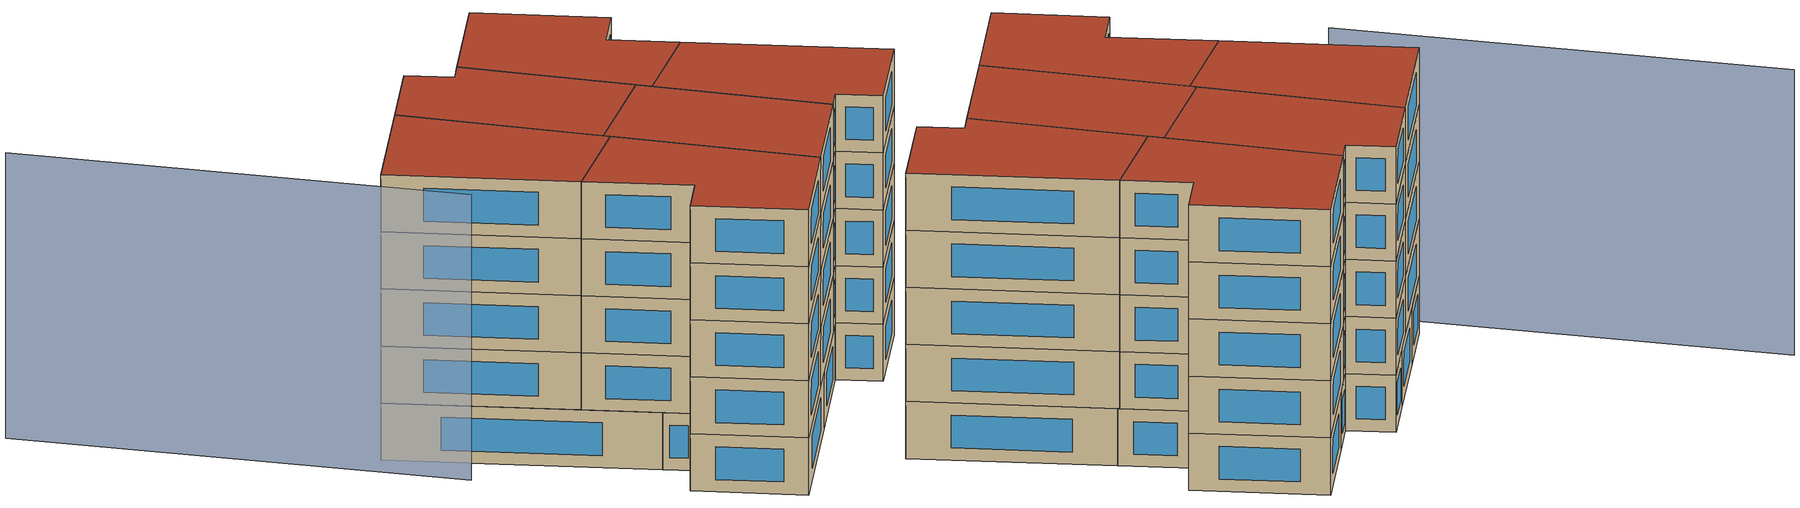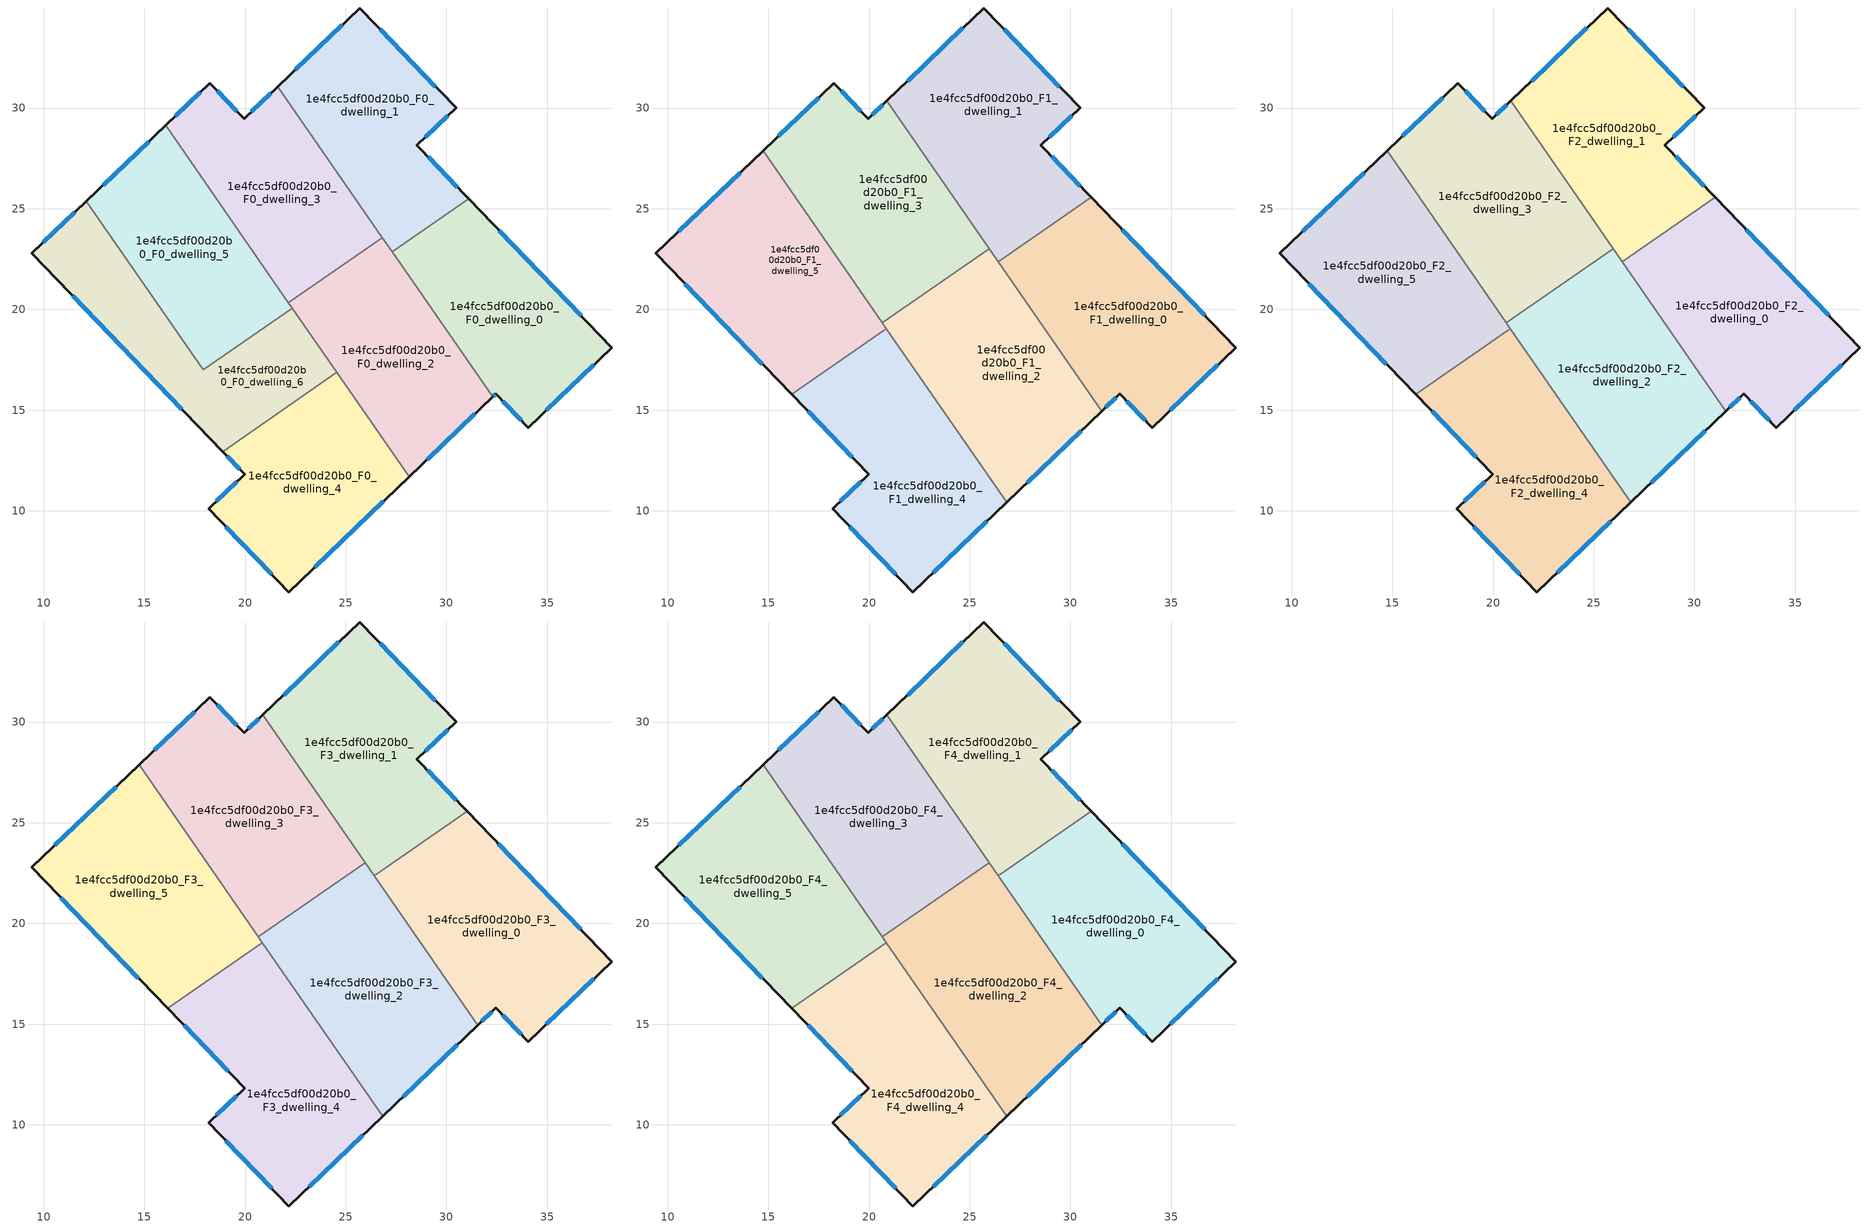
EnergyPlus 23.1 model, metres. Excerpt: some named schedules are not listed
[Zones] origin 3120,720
1e4fcc5df00d20b0_F0_dwelling_0
 floor ground (EU_floor_Construction): 31.1,25.49 38.22,18.1 34.07,14.14 32.46,15.81 32.3,15.66 27.31,22.86 z0
 wall outside (EU_wall_Construction): 32.3,15.66 32.46,15.81 34.07,14.14 38.22,18.1 31.1,25.49 z0:3
 wall to 1e4fcc5df00d20b0_F0_dwelling_1 (EU_wall_Construction): 31.1,25.49 27.31,22.86 z0:3
 wall to 1e4fcc5df00d20b0_F0_dwelling_2 (EU_wall_Construction): 27.31,22.86 32.3,15.66 z0:3
 window (EU_Window_Construction): 32.8,15.45 33.73,14.49 / 32.33,15.69 32.42,15.78 / 36.69,19.68 32.62,23.91 / 34.96,14.99 37.33,17.25 z0.64:2.36
1e4fcc5df00d20b0_F0_dwelling_1
 floor ground (EU_floor_Construction): 30.48,30 28.54,28.15 31.1,25.49 27.31,22.86 21.62,31.07 25.7,34.97 z0
 wall outside (EU_wall_Construction): 31.1,25.49 28.54,28.15 30.48,30 25.7,34.97 21.62,31.07 z0:3
 wall to 1e4fcc5df00d20b0_F0_dwelling_3 (EU_wall_Construction): 21.62,31.07 26.82,23.57 z0:3
 wall to 1e4fcc5df00d20b0_F0_dwelling_2 (EU_wall_Construction): 26.82,23.57 27.31,22.86 z0:3
 window (EU_Window_Construction): 24.82,34.13 22.5,31.9 / 29.46,31.07 26.72,33.9 / 28.96,28.55 30.07,29.61 / 30.55,26.06 29.09,27.58 z0.64:2.36
1e4fcc5df00d20b0_F0_dwelling_2
 floor ground (EU_floor_Construction): 26.82,23.57 32.3,15.66 28.15,11.69 22.16,20.34 z0
 wall outside (EU_wall_Construction): 28.15,11.69 32.3,15.66 z0:3
 wall to 1e4fcc5df00d20b0_F0_dwelling_3 (EU_wall_Construction): 26.82,23.57 22.16,20.34 z0:3
 wall to 1e4fcc5df00d20b0_F0_dwelling_4 (EU_wall_Construction): 24.56,16.87 28.15,11.69 z0:3
 wall to 1e4fcc5df00d20b0_F0_dwelling_6 (EU_wall_Construction): 22.35,20.06 24.56,16.87 z0:3
 wall to 1e4fcc5df00d20b0_F0_dwelling_5 (EU_wall_Construction): 22.16,20.34 22.35,20.06 z0:3
 window (EU_Window_Construction): 29.04,12.54 31.41,14.81 z0.64:2.36
1e4fcc5df00d20b0_F0_dwelling_3
 floor ground (EU_floor_Construction): 21.62,31.07 26.82,23.57 22.16,20.34 16.06,29.14 18.26,31.24 19.96,29.47 z0
 wall outside (EU_wall_Construction): 21.62,31.07 19.96,29.47 18.26,31.24 16.06,29.14 z0:3
 wall to 1e4fcc5df00d20b0_F0_dwelling_5 (EU_wall_Construction): 16.06,29.14 22.16,20.34 z0:3
 window (EU_Window_Construction): 17.79,30.79 16.53,29.59 / 19.59,29.85 18.62,30.86 / 21.27,30.72 20.31,29.81 z0.64:2.36
1e4fcc5df00d20b0_F0_dwelling_4
 floor ground (EU_floor_Construction): 24.56,16.87 28.15,11.69 22.18,5.97 18.19,10.11 19.98,11.82 18.89,12.94 z0
 wall outside (EU_wall_Construction): 18.89,12.94 19.98,11.82 18.19,10.11 22.18,5.97 28.15,11.69 z0:3
 wall to 1e4fcc5df00d20b0_F0_dwelling_6 (EU_wall_Construction): 24.56,16.87 18.89,12.94 z0:3
 window (EU_Window_Construction): 23.46,7.19 26.87,10.46 / 19.05,9.22 21.33,6.86 / 19.6,11.45 18.57,10.47 / 19.13,12.7 19.75,12.06 z0.64:2.36
 ceiling adiabatic (EU_roof_Construction): 28.15,11.69 24.56,16.87 23.08,15.85 26.84,10.43 z3
1e4fcc5df00d20b0_F0_dwelling_5
 floor ground (EU_floor_Construction): 16.06,29.14 22.35,20.06 17.92,17 12.12,25.37 z0
 wall outside (EU_wall_Construction): 16.06,29.14 12.12,25.37 z0:3
 wall to 1e4fcc5df00d20b0_F0_dwelling_6 (EU_wall_Construction): 12.12,25.37 17.92,17 22.35,20.06 z0:3
 window (EU_Window_Construction): 15.21,28.33 12.96,26.18 z0.64:2.36
 ceiling adiabatic (EU_roof_Construction): 22.35,20.06 22.14,20.37 20.66,19.35 20.87,19.04 z3
1e4fcc5df00d20b0_F0_dwelling_6
 floor ground (EU_floor_Construction): 22.35,20.06 24.56,16.87 18.89,12.94 9.41,22.78 12.12,25.37 17.92,17 z0
 wall outside (EU_wall_Construction): 12.12,25.37 9.41,22.78 18.89,12.94 z0:3
 window (EU_Window_Construction): 11.44,20.67 16.86,15.05 / 11.54,24.82 9.99,23.34 z0.64:2.36
 ceiling adiabatic (EU_roof_Construction): 24.56,16.87 22.35,20.06 20.87,19.04 23.08,15.85 z3
1e4fcc5df00d20b0_F1_dwelling_0
 floor to 1e4fcc5df00d20b0_F0_dwelling_0 (EU_floor_Construction): 31.1,25.49 38.22,18.1 34.07,14.14 32.46,15.81 32.3,15.66 27.31,22.86 z3
 floor to 1e4fcc5df00d20b0_F0_dwelling_2 (EU_floor_Construction): 27.26,22.94 32.3,15.66 31.56,14.95 26.42,22.36 z3
 floor to 1e4fcc5df00d20b0_F0_dwelling_1 (EU_floor_Construction): 31.03,25.56 31.1,25.49 27.31,22.86 27.26,22.94 z3
 wall outside (EU_wall_Construction): 31.56,14.95 32.46,15.81 34.07,14.14 38.22,18.1 31.03,25.56 z3:6
 wall to 1e4fcc5df00d20b0_F1_dwelling_1 (EU_wall_Construction): 31.03,25.56 26.42,22.36 z3:6
 wall to 1e4fcc5df00d20b0_F1_dwelling_2 (EU_wall_Construction): 26.42,22.36 31.56,14.95 z3:6
 window (EU_Window_Construction): 31.75,15.13 32.26,15.63 / 36.68,19.7 32.57,23.96 / 34.96,14.99 37.33,17.25 / 32.8,15.45 33.73,14.49 z3.64:5.36
1e4fcc5df00d20b0_F1_dwelling_1
 floor to 1e4fcc5df00d20b0_F0_dwelling_1 (EU_floor_Construction): 30.48,30 28.54,28.15 31.03,25.56 27.26,22.94 21.62,31.07 25.7,34.97 z3
 floor to 1e4fcc5df00d20b0_F0_dwelling_3 (EU_floor_Construction): 21.62,31.07 26.82,23.57 25.99,22.99 20.88,30.35 z3
 floor to 1e4fcc5df00d20b0_F0_dwelling_2 (EU_floor_Construction): 26.82,23.57 27.26,22.94 26.42,22.36 25.99,22.99 z3
 wall outside (EU_wall_Construction): 31.03,25.56 28.54,28.15 30.48,30 25.7,34.97 20.88,30.35 z3:6
 wall to 1e4fcc5df00d20b0_F1_dwelling_3 (EU_wall_Construction): 20.88,30.35 25.96,23.02 z3:6
 wall to 1e4fcc5df00d20b0_F1_dwelling_2 (EU_wall_Construction): 25.96,23.02 26.42,22.36 z3:6
 window (EU_Window_Construction): 24.66,33.98 21.91,31.34 / 29.46,31.07 26.72,33.9 / 28.96,28.55 30.07,29.61 / 30.5,26.12 29.07,27.59 z3.64:5.36
1e4fcc5df00d20b0_F1_dwelling_2
 floor to 1e4fcc5df00d20b0_F0_dwelling_2 (EU_floor_Construction): 25.99,22.99 31.56,14.95 28.15,11.69 22.16,20.34 z3
 floor to 1e4fcc5df00d20b0_F0_dwelling_3 (EU_floor_Construction): 25.96,23.02 25.99,22.99 22.16,20.34 22.14,20.37 z3
 floor adiabatic (EU_floor_Construction): 22.14,20.37 28.15,11.69 26.84,10.43 20.66,19.34 z3
 wall outside (EU_wall_Construction): 26.84,10.43 31.56,14.95 z3:6
 wall to 1e4fcc5df00d20b0_F1_dwelling_3 (EU_wall_Construction): 25.96,23.02 20.66,19.34 z3:6
 wall to 1e4fcc5df00d20b0_F1_dwelling_4 (EU_wall_Construction): 20.86,19.05 26.84,10.43 z3:6
 wall to 1e4fcc5df00d20b0_F1_dwelling_5 (EU_wall_Construction): 20.66,19.34 20.86,19.05 z3:6
 window (EU_Window_Construction): 27.85,11.4 30.55,13.98 z3.64:5.36
1e4fcc5df00d20b0_F1_dwelling_3
 floor to 1e4fcc5df00d20b0_F0_dwelling_3 (EU_floor_Construction): 20.88,30.35 25.96,23.02 22.14,20.37 16.06,29.14 18.26,31.24 19.96,29.47 z3
 floor to 1e4fcc5df00d20b0_F0_dwelling_5 (EU_floor_Construction): 16.06,29.14 22.14,20.37 20.66,19.35 14.74,27.88 z3
 wall outside (EU_wall_Construction): 20.88,30.35 19.96,29.47 18.26,31.24 14.74,27.88 z3:6
 wall to 1e4fcc5df00d20b0_F1_dwelling_5 (EU_wall_Construction): 14.74,27.88 20.66,19.34 z3:6
 window (EU_Window_Construction): 17.51,30.52 15.5,28.6 / 19.59,29.85 18.62,30.86 / 20.68,30.16 20.15,29.66 z3.64:5.36
1e4fcc5df00d20b0_F1_dwelling_4
 floor to 1e4fcc5df00d20b0_F0_dwelling_4 (EU_floor_Construction): 23.08,15.85 26.84,10.43 22.18,5.97 18.19,10.11 19.98,11.82 18.89,12.94 z3
 floor to 1e4fcc5df00d20b0_F0_dwelling_6 (EU_floor_Construction): 20.87,19.04 23.08,15.85 18.89,12.94 16.15,15.79 17.92,17.01 17.92,17 z3
 floor to 1e4fcc5df00d20b0_F0_dwelling_5 (EU_floor_Construction): 20.86,19.05 20.87,19.04 17.92,17 17.92,17.01 z3
 wall outside (EU_wall_Construction): 16.15,15.79 19.98,11.82 18.19,10.11 22.18,5.97 26.84,10.43 z3:6
 wall to 1e4fcc5df00d20b0_F1_dwelling_5 (EU_wall_Construction): 20.86,19.05 16.15,15.79 z3:6
 window (EU_Window_Construction): 23.18,6.92 25.84,9.48 / 19.05,9.22 21.33,6.86 / 19.6,11.45 18.57,10.47 / 16.97,14.94 19.16,12.67 z3.64:5.36
1e4fcc5df00d20b0_F1_dwelling_5
 floor to 1e4fcc5df00d20b0_F0_dwelling_5 (EU_floor_Construction): 14.74,27.88 20.86,19.05 17.92,17.01 12.12,25.37 z3
 floor to 1e4fcc5df00d20b0_F0_dwelling_6 (EU_floor_Construction): 12.12,25.37 17.92,17.01 16.15,15.79 9.41,22.78 z3
 wall outside (EU_wall_Construction): 14.74,27.88 9.41,22.78 16.15,15.79 z3:6
 window (EU_Window_Construction): 10.85,21.28 14.71,17.28 / 13.6,26.79 10.55,23.87 z3.64:5.36
1e4fcc5df00d20b0_F2_dwelling_0
 floor to 1e4fcc5df00d20b0_F1_dwelling_0 (EU_floor_Construction): 31.03,25.56 38.22,18.1 34.07,14.14 32.46,15.81 31.56,14.95 26.42,22.36 z6
 wall outside (EU_wall_Construction): 31.56,14.95 32.46,15.81 34.07,14.14 38.22,18.1 31.03,25.56 z6:9
 wall to 1e4fcc5df00d20b0_F2_dwelling_1 (EU_wall_Construction): 31.03,25.56 26.42,22.36 z6:9
 wall to 1e4fcc5df00d20b0_F2_dwelling_2 (EU_wall_Construction): 26.42,22.36 31.56,14.95 z6:9
 window (EU_Window_Construction): 31.75,15.13 32.26,15.63 / 36.68,19.7 32.57,23.96 / 34.96,14.99 37.33,17.25 / 32.8,15.45 33.73,14.49 z6.64:8.36
1e4fcc5df00d20b0_F2_dwelling_1
 floor to 1e4fcc5df00d20b0_F1_dwelling_1 (EU_floor_Construction): 30.48,30 28.54,28.15 31.03,25.56 26.42,22.36 20.88,30.35 25.7,34.97 z6
 wall outside (EU_wall_Construction): 31.03,25.56 28.54,28.15 30.48,30 25.7,34.97 20.88,30.35 z6:9
 wall to 1e4fcc5df00d20b0_F2_dwelling_3 (EU_wall_Construction): 20.88,30.35 25.96,23.02 z6:9
 wall to 1e4fcc5df00d20b0_F2_dwelling_2 (EU_wall_Construction): 25.96,23.02 26.42,22.36 z6:9
 window (EU_Window_Construction): 24.66,33.98 21.91,31.34 / 29.46,31.07 26.72,33.9 / 28.96,28.55 30.07,29.61 / 30.5,26.12 29.07,27.59 z6.64:8.36
1e4fcc5df00d20b0_F2_dwelling_2
 floor to 1e4fcc5df00d20b0_F1_dwelling_2 (EU_floor_Construction): 25.96,23.02 31.56,14.95 26.84,10.43 20.66,19.34 z6
 wall outside (EU_wall_Construction): 26.84,10.43 31.56,14.95 z6:9
 wall to 1e4fcc5df00d20b0_F2_dwelling_3 (EU_wall_Construction): 25.96,23.02 20.66,19.34 z6:9
 wall to 1e4fcc5df00d20b0_F2_dwelling_4 (EU_wall_Construction): 20.86,19.05 26.84,10.43 z6:9
 wall to 1e4fcc5df00d20b0_F2_dwelling_5 (EU_wall_Construction): 20.66,19.34 20.86,19.05 z6:9
 window (EU_Window_Construction): 27.85,11.4 30.55,13.98 z6.64:8.36
1e4fcc5df00d20b0_F2_dwelling_3
 floor to 1e4fcc5df00d20b0_F1_dwelling_3 (EU_floor_Construction): 20.88,30.35 25.96,23.02 20.66,19.34 14.74,27.88 18.26,31.24 19.96,29.47 z6
 wall outside (EU_wall_Construction): 20.88,30.35 19.96,29.47 18.26,31.24 14.74,27.88 z6:9
 wall to 1e4fcc5df00d20b0_F2_dwelling_5 (EU_wall_Construction): 14.74,27.88 20.66,19.34 z6:9
 window (EU_Window_Construction): 17.51,30.52 15.5,28.6 / 19.59,29.85 18.62,30.86 / 20.68,30.16 20.15,29.66 z6.64:8.36
1e4fcc5df00d20b0_F2_dwelling_4
 floor to 1e4fcc5df00d20b0_F1_dwelling_4 (EU_floor_Construction): 20.86,19.05 26.84,10.43 22.18,5.97 18.19,10.11 19.98,11.82 16.15,15.79 z6
 wall outside (EU_wall_Construction): 16.15,15.79 19.98,11.82 18.19,10.11 22.18,5.97 26.84,10.43 z6:9
 wall to 1e4fcc5df00d20b0_F2_dwelling_5 (EU_wall_Construction): 20.86,19.05 16.15,15.79 z6:9
 window (EU_Window_Construction): 23.18,6.92 25.84,9.48 / 19.05,9.22 21.33,6.86 / 19.6,11.45 18.57,10.47 / 16.97,14.94 19.16,12.67 z6.64:8.36
1e4fcc5df00d20b0_F2_dwelling_5
 floor to 1e4fcc5df00d20b0_F1_dwelling_5 (EU_floor_Construction): 14.74,27.88 20.86,19.05 16.15,15.79 9.41,22.78 z6
 wall outside (EU_wall_Construction): 14.74,27.88 9.41,22.78 16.15,15.79 z6:9
 window (EU_Window_Construction): 10.85,21.28 14.71,17.28 / 13.6,26.79 10.55,23.87 z6.64:8.36
1e4fcc5df00d20b0_F3_dwelling_0
 floor to 1e4fcc5df00d20b0_F2_dwelling_0 (EU_floor_Construction): 31.03,25.56 38.22,18.1 34.07,14.14 32.46,15.81 31.56,14.95 26.42,22.36 z9
 wall outside (EU_wall_Construction): 31.56,14.95 32.46,15.81 34.07,14.14 38.22,18.1 31.03,25.56 z9:12
 wall to 1e4fcc5df00d20b0_F3_dwelling_1 (EU_wall_Construction): 31.03,25.56 26.42,22.36 z9:12
 wall to 1e4fcc5df00d20b0_F3_dwelling_2 (EU_wall_Construction): 26.42,22.36 31.56,14.95 z9:12
 window (EU_Window_Construction): 31.75,15.13 32.26,15.63 / 36.68,19.7 32.57,23.96 / 34.96,14.99 37.33,17.25 / 32.8,15.45 33.73,14.49 z9.64:11.36
1e4fcc5df00d20b0_F3_dwelling_1
 floor to 1e4fcc5df00d20b0_F2_dwelling_1 (EU_floor_Construction): 30.48,30 28.54,28.15 31.03,25.56 26.42,22.36 20.88,30.35 25.7,34.97 z9
 wall outside (EU_wall_Construction): 31.03,25.56 28.54,28.15 30.48,30 25.7,34.97 20.88,30.35 z9:12
 wall to 1e4fcc5df00d20b0_F3_dwelling_3 (EU_wall_Construction): 20.88,30.35 25.96,23.02 z9:12
 wall to 1e4fcc5df00d20b0_F3_dwelling_2 (EU_wall_Construction): 25.96,23.02 26.42,22.36 z9:12
 window (EU_Window_Construction): 24.66,33.98 21.91,31.34 / 29.46,31.07 26.72,33.9 / 28.96,28.55 30.07,29.61 / 30.5,26.12 29.07,27.59 z9.64:11.36
1e4fcc5df00d20b0_F3_dwelling_2
 floor to 1e4fcc5df00d20b0_F2_dwelling_2 (EU_floor_Construction): 25.96,23.02 31.56,14.95 26.84,10.43 20.66,19.34 z9
 wall outside (EU_wall_Construction): 26.84,10.43 31.56,14.95 z9:12
 wall to 1e4fcc5df00d20b0_F3_dwelling_3 (EU_wall_Construction): 25.96,23.02 20.66,19.34 z9:12
 wall to 1e4fcc5df00d20b0_F3_dwelling_4 (EU_wall_Construction): 20.86,19.05 26.84,10.43 z9:12
 wall to 1e4fcc5df00d20b0_F3_dwelling_5 (EU_wall_Construction): 20.66,19.34 20.86,19.05 z9:12
 window (EU_Window_Construction): 27.85,11.4 30.55,13.98 z9.64:11.36
1e4fcc5df00d20b0_F3_dwelling_3
 floor to 1e4fcc5df00d20b0_F2_dwelling_3 (EU_floor_Construction): 20.88,30.35 25.96,23.02 20.66,19.34 14.74,27.88 18.26,31.24 19.96,29.47 z9
 wall outside (EU_wall_Construction): 20.88,30.35 19.96,29.47 18.26,31.24 14.74,27.88 z9:12
 wall to 1e4fcc5df00d20b0_F3_dwelling_5 (EU_wall_Construction): 14.74,27.88 20.66,19.34 z9:12
 window (EU_Window_Construction): 17.51,30.52 15.5,28.6 / 19.59,29.85 18.62,30.86 / 20.68,30.16 20.15,29.66 z9.64:11.36
1e4fcc5df00d20b0_F3_dwelling_4
 floor to 1e4fcc5df00d20b0_F2_dwelling_4 (EU_floor_Construction): 20.86,19.05 26.84,10.43 22.18,5.97 18.19,10.11 19.98,11.82 16.15,15.79 z9
 wall outside (EU_wall_Construction): 16.15,15.79 19.98,11.82 18.19,10.11 22.18,5.97 26.84,10.43 z9:12
 wall to 1e4fcc5df00d20b0_F3_dwelling_5 (EU_wall_Construction): 20.86,19.05 16.15,15.79 z9:12
 window (EU_Window_Construction): 23.18,6.92 25.84,9.48 / 19.05,9.22 21.33,6.86 / 19.6,11.45 18.57,10.47 / 16.97,14.94 19.16,12.67 z9.64:11.36
1e4fcc5df00d20b0_F3_dwelling_5
 floor to 1e4fcc5df00d20b0_F2_dwelling_5 (EU_floor_Construction): 14.74,27.88 20.86,19.05 16.15,15.79 9.41,22.78 z9
 wall outside (EU_wall_Construction): 14.74,27.88 9.41,22.78 16.15,15.79 z9:12
 window (EU_Window_Construction): 10.85,21.28 14.71,17.28 / 13.6,26.79 10.55,23.87 z9.64:11.36
1e4fcc5df00d20b0_F4_dwelling_0
 floor to 1e4fcc5df00d20b0_F3_dwelling_0 (EU_floor_Construction): 31.03,25.56 38.22,18.1 34.07,14.14 32.46,15.81 31.56,14.95 26.42,22.36 z12
 wall outside (EU_wall_Construction): 31.56,14.95 32.46,15.81 34.07,14.14 38.22,18.1 31.03,25.56 z12:15
 wall to 1e4fcc5df00d20b0_F4_dwelling_1 (EU_wall_Construction): 31.03,25.56 26.42,22.36 z12:15
 wall to 1e4fcc5df00d20b0_F4_dwelling_2 (EU_wall_Construction): 26.42,22.36 31.56,14.95 z12:15
 window (EU_Window_Construction): 31.75,15.13 32.26,15.63 / 36.68,19.7 32.57,23.96 / 34.96,14.99 37.33,17.25 / 32.8,15.45 33.73,14.49 z12.64:14.36
 roof outside (EU_roof_Construction): 38.22,18.1 31.03,25.56 26.42,22.36 31.56,14.95 32.46,15.81 34.07,14.14 z15
1e4fcc5df00d20b0_F4_dwelling_1
 floor to 1e4fcc5df00d20b0_F3_dwelling_1 (EU_floor_Construction): 30.48,30 28.54,28.15 31.03,25.56 26.42,22.36 20.88,30.35 25.7,34.97 z12
 wall outside (EU_wall_Construction): 31.03,25.56 28.54,28.15 30.48,30 25.7,34.97 20.88,30.35 z12:15
 wall to 1e4fcc5df00d20b0_F4_dwelling_3 (EU_wall_Construction): 20.88,30.35 25.96,23.02 z12:15
 wall to 1e4fcc5df00d20b0_F4_dwelling_2 (EU_wall_Construction): 25.96,23.02 26.42,22.36 z12:15
 window (EU_Window_Construction): 24.66,33.98 21.91,31.34 / 29.46,31.07 26.72,33.9 / 28.96,28.55 30.07,29.61 / 30.5,26.12 29.07,27.59 z12.64:14.36
 roof outside (EU_roof_Construction): 31.03,25.56 28.54,28.15 30.48,30 25.7,34.97 20.88,30.35 26.42,22.36 z15
1e4fcc5df00d20b0_F4_dwelling_2
 floor to 1e4fcc5df00d20b0_F3_dwelling_2 (EU_floor_Construction): 25.96,23.02 31.56,14.95 26.84,10.43 20.66,19.34 z12
 wall outside (EU_wall_Construction): 26.84,10.43 31.56,14.95 z12:15
 wall to 1e4fcc5df00d20b0_F4_dwelling_3 (EU_wall_Construction): 25.96,23.02 20.66,19.34 z12:15
 wall to 1e4fcc5df00d20b0_F4_dwelling_4 (EU_wall_Construction): 20.86,19.05 26.84,10.43 z12:15
 wall to 1e4fcc5df00d20b0_F4_dwelling_5 (EU_wall_Construction): 20.66,19.34 20.86,19.05 z12:15
 window (EU_Window_Construction): 27.85,11.4 30.55,13.98 z12.64:14.36
 roof outside (EU_roof_Construction): 31.56,14.95 25.96,23.02 20.66,19.34 26.84,10.43 z15
1e4fcc5df00d20b0_F4_dwelling_3
 floor to 1e4fcc5df00d20b0_F3_dwelling_3 (EU_floor_Construction): 20.88,30.35 25.96,23.02 20.66,19.34 14.74,27.88 18.26,31.24 19.96,29.47 z12
 wall outside (EU_wall_Construction): 20.88,30.35 19.96,29.47 18.26,31.24 14.74,27.88 z12:15
 wall to 1e4fcc5df00d20b0_F4_dwelling_5 (EU_wall_Construction): 14.74,27.88 20.66,19.34 z12:15
 window (EU_Window_Construction): 17.51,30.52 15.5,28.6 / 19.59,29.85 18.62,30.86 / 20.68,30.16 20.15,29.66 z12.64:14.36
 roof outside (EU_roof_Construction): 25.96,23.02 20.88,30.35 19.96,29.47 18.26,31.24 14.74,27.88 20.66,19.34 z15
1e4fcc5df00d20b0_F4_dwelling_4
 floor to 1e4fcc5df00d20b0_F3_dwelling_4 (EU_floor_Construction): 20.86,19.05 26.84,10.43 22.18,5.97 18.19,10.11 19.98,11.82 16.15,15.79 z12
 wall outside (EU_wall_Construction): 16.15,15.79 19.98,11.82 18.19,10.11 22.18,5.97 26.84,10.43 z12:15
 wall to 1e4fcc5df00d20b0_F4_dwelling_5 (EU_wall_Construction): 20.86,19.05 16.15,15.79 z12:15
 window (EU_Window_Construction): 23.18,6.92 25.84,9.48 / 19.05,9.22 21.33,6.86 / 19.6,11.45 18.57,10.47 / 16.97,14.94 19.16,12.67 z12.64:14.36
 roof outside (EU_roof_Construction): 26.84,10.43 20.86,19.05 16.15,15.79 19.98,11.82 18.19,10.11 22.18,5.97 z15
1e4fcc5df00d20b0_F4_dwelling_5
 floor to 1e4fcc5df00d20b0_F3_dwelling_5 (EU_floor_Construction): 14.74,27.88 20.86,19.05 16.15,15.79 9.41,22.78 z12
 wall outside (EU_wall_Construction): 14.74,27.88 9.41,22.78 16.15,15.79 z12:15
 window (EU_Window_Construction): 10.85,21.28 14.71,17.28 / 13.6,26.79 10.55,23.87 z12.64:14.36
 roof outside (EU_roof_Construction): 20.86,19.05 14.74,27.88 9.41,22.78 16.15,15.79 z15
shading: -2.47,36.72 11.07,18.06 z0:15
[Building]
EU S2 Campaign: North Axis=0; Terrain=City; Solar Distribution=FullExterior
[Site:Location]
Yerevan-Zvartnots.Intl.AP: Latitude=40.15; Longitude=44.383; Time Zone=4; Elevation=854
[SizingPeriod:WeatherFileDays]
AnnualSizingPeriod: Begin Month=1; Begin Day of Month=1; End Month=12; End Day of Month=31; Day of Week for Start Day=Monday; Use Weather File Daylight Saving Period=No; Use Weather File Rain and Snow Indicators=No
[MATERIAL]
EU_InternalMass_Material: Roughness=MediumRough; Thickness=0.1; Conductivity=1; Density=1800; Specific Heat=900; Thermal Absorptance=0.9; Solar Absorptance=0.7; Visible Absorptance=0.7
[MATERIAL:NOMASS] Roughness=MediumRough; Thermal Absorptance=0.9; Solar Absorptance=0.7; Visible Absorptance=0.7
Name | Thermal Resistance
EU_wall_NoMass | 1.05043
EU_roof_NoMass | 1.45357
EU_floor_NoMass | 0.478065
[WINDOWMATERIAL:SIMPLEGLAZINGSYSTEM]
EU_Window_SimpleGlazing: UFactor=2.5566; Solar Heat Gain Coefficient=0.75; Visible Transmittance=0.75
[CONSTRUCTION]
EU_wall_Construction: EU_wall_NoMass
EU_roof_Construction: EU_roof_NoMass
EU_floor_Construction: EU_floor_NoMass
EU_Window_Construction: EU_Window_SimpleGlazing
EU_InternalMass_Construction: EU_InternalMass_Material
[ZONE] Type=1; Multiplier=1; Ceiling Height=autocalculate; Floor Area=autocalculate; Part of Total Floor Area=Yes
Name | Volume
1e4fcc5df00d20b0_F0_dwelling_0 | 171.458
1e4fcc5df00d20b0_F1_dwelling_0; 1e4fcc5df00d20b0_F2_dwelling_0; 1e4fcc5df00d20b0_F3_dwelling_0; 1e4fcc5df00d20b0_F4_dwelling_0 | 200.043
1e4fcc5df00d20b0_F0_dwelling_1; 1e4fcc5df00d20b0_F0_dwelling_4 | 171.455
1e4fcc5df00d20b0_F1_dwelling_1; 1e4fcc5df00d20b0_F2_dwelling_1; 1e4fcc5df00d20b0_F3_dwelling_1; 1e4fcc5df00d20b0_F4_dwelling_1 | 200.023
1e4fcc5df00d20b0_F0_dwelling_2 | 171.44
1e4fcc5df00d20b0_F1_dwelling_2; 1e4fcc5df00d20b0_F2_dwelling_2; 1e4fcc5df00d20b0_F3_dwelling_2; 1e4fcc5df00d20b0_F4_dwelling_2 | 200.027
1e4fcc5df00d20b0_F0_dwelling_3 | 171.453
1e4fcc5df00d20b0_F1_dwelling_3; 1e4fcc5df00d20b0_F2_dwelling_3; 1e4fcc5df00d20b0_F3_dwelling_3; 1e4fcc5df00d20b0_F4_dwelling_3 | 200.028
1e4fcc5df00d20b0_F1_dwelling_4; 1e4fcc5df00d20b0_F2_dwelling_4; 1e4fcc5df00d20b0_F3_dwelling_4; 1e4fcc5df00d20b0_F4_dwelling_4 | 200.036
1e4fcc5df00d20b0_F0_dwelling_5 | 171.441
1e4fcc5df00d20b0_F1_dwelling_5; 1e4fcc5df00d20b0_F2_dwelling_5; 1e4fcc5df00d20b0_F3_dwelling_5; 1e4fcc5df00d20b0_F4_dwelling_5 | 200.035
1e4fcc5df00d20b0_F0_dwelling_6 | 171.472
[INTERNALMASS] Construction=EU_InternalMass_Construction
Name | Zone or ZoneList | Surface Area
1e4fcc5df00d20b0_F0_dwelling_0_EU_InternalMass | 1e4fcc5df00d20b0_F0_dwelling_0 | 57.1518
1e4fcc5df00d20b0_F0_dwelling_1_EU_InternalMass | 1e4fcc5df00d20b0_F0_dwelling_1 | 57.1508
1e4fcc5df00d20b0_F0_dwelling_2_EU_InternalMass | 1e4fcc5df00d20b0_F0_dwelling_2 | 57.1469
1e4fcc5df00d20b0_F0_dwelling_3_EU_InternalMass | 1e4fcc5df00d20b0_F0_dwelling_3 | 57.1506
1e4fcc5df00d20b0_F0_dwelling_4_EU_InternalMass | 1e4fcc5df00d20b0_F0_dwelling_4 | 57.1521
1e4fcc5df00d20b0_F0_dwelling_5_EU_InternalMass | 1e4fcc5df00d20b0_F0_dwelling_5 | 57.147
1e4fcc5df00d20b0_F0_dwelling_6_EU_InternalMass | 1e4fcc5df00d20b0_F0_dwelling_6 | 57.1572
1e4fcc5df00d20b0_F1_dwelling_0_EU_InternalMass | 1e4fcc5df00d20b0_F1_dwelling_0 | 66.6812
1e4fcc5df00d20b0_F1_dwelling_1_EU_InternalMass | 1e4fcc5df00d20b0_F1_dwelling_1 | 66.6743
1e4fcc5df00d20b0_F1_dwelling_2_EU_InternalMass | 1e4fcc5df00d20b0_F1_dwelling_2 | 66.6757
1e4fcc5df00d20b0_F1_dwelling_3_EU_InternalMass | 1e4fcc5df00d20b0_F1_dwelling_3 | 66.6761
1e4fcc5df00d20b0_F1_dwelling_4_EU_InternalMass | 1e4fcc5df00d20b0_F1_dwelling_4 | 66.6788
1e4fcc5df00d20b0_F1_dwelling_5_EU_InternalMass | 1e4fcc5df00d20b0_F1_dwelling_5 | 66.6781
1e4fcc5df00d20b0_F2_dwelling_0_EU_InternalMass | 1e4fcc5df00d20b0_F2_dwelling_0 | 66.6812
1e4fcc5df00d20b0_F2_dwelling_1_EU_InternalMass | 1e4fcc5df00d20b0_F2_dwelling_1 | 66.6743
1e4fcc5df00d20b0_F2_dwelling_2_EU_InternalMass | 1e4fcc5df00d20b0_F2_dwelling_2 | 66.6757
1e4fcc5df00d20b0_F2_dwelling_3_EU_InternalMass | 1e4fcc5df00d20b0_F2_dwelling_3 | 66.6761
1e4fcc5df00d20b0_F2_dwelling_4_EU_InternalMass | 1e4fcc5df00d20b0_F2_dwelling_4 | 66.6788
1e4fcc5df00d20b0_F2_dwelling_5_EU_InternalMass | 1e4fcc5df00d20b0_F2_dwelling_5 | 66.6781
1e4fcc5df00d20b0_F3_dwelling_0_EU_InternalMass | 1e4fcc5df00d20b0_F3_dwelling_0 | 66.6812
1e4fcc5df00d20b0_F3_dwelling_1_EU_InternalMass | 1e4fcc5df00d20b0_F3_dwelling_1 | 66.6743
1e4fcc5df00d20b0_F3_dwelling_2_EU_InternalMass | 1e4fcc5df00d20b0_F3_dwelling_2 | 66.6757
1e4fcc5df00d20b0_F3_dwelling_3_EU_InternalMass | 1e4fcc5df00d20b0_F3_dwelling_3 | 66.6761
1e4fcc5df00d20b0_F3_dwelling_4_EU_InternalMass | 1e4fcc5df00d20b0_F3_dwelling_4 | 66.6788
1e4fcc5df00d20b0_F3_dwelling_5_EU_InternalMass | 1e4fcc5df00d20b0_F3_dwelling_5 | 66.6781
1e4fcc5df00d20b0_F4_dwelling_0_EU_InternalMass | 1e4fcc5df00d20b0_F4_dwelling_0 | 66.6812
1e4fcc5df00d20b0_F4_dwelling_1_EU_InternalMass | 1e4fcc5df00d20b0_F4_dwelling_1 | 66.6743
1e4fcc5df00d20b0_F4_dwelling_2_EU_InternalMass | 1e4fcc5df00d20b0_F4_dwelling_2 | 66.6757
1e4fcc5df00d20b0_F4_dwelling_3_EU_InternalMass | 1e4fcc5df00d20b0_F4_dwelling_3 | 66.6761
1e4fcc5df00d20b0_F4_dwelling_4_EU_InternalMass | 1e4fcc5df00d20b0_F4_dwelling_4 | 66.6788
1e4fcc5df00d20b0_F4_dwelling_5_EU_InternalMass | 1e4fcc5df00d20b0_F4_dwelling_5 | 66.6781
[OTHEREQUIPMENT] Fuel Type=Electricity; Design Level Calculation Method=Watts/Area; Power per Zone Floor Area=1; Fraction Latent=0; Fraction Radiant=0; Fraction Lost=0; Carbon Dioxide Generation Rate=0; EndUse Subcategory=EU_Step8_InternalGains
Name | Zone or ZoneList or Space or SpaceList | Schedule
EU_Step8_InternalGain_1e4fcc5df00d20b0_F0_dwelling_0_f000 | 1e4fcc5df00d20b0_F0_dwelling_0 | EU_Step8_GainSchedule_1e4fcc5df00d20b0_F0_dwelling_0_f000
EU_Step8_InternalGain_1e4fcc5df00d20b0_F0_dwelling_1_f000 | 1e4fcc5df00d20b0_F0_dwelling_1 | EU_Step8_GainSchedule_1e4fcc5df00d20b0_F0_dwelling_1_f000
EU_Step8_InternalGain_1e4fcc5df00d20b0_F0_dwelling_2_f000 | 1e4fcc5df00d20b0_F0_dwelling_2 | EU_Step8_GainSchedule_1e4fcc5df00d20b0_F0_dwelling_2_f000
EU_Step8_InternalGain_1e4fcc5df00d20b0_F0_dwelling_3_f000 | 1e4fcc5df00d20b0_F0_dwelling_3 | EU_Step8_GainSchedule_1e4fcc5df00d20b0_F0_dwelling_3_f000
EU_Step8_InternalGain_1e4fcc5df00d20b0_F0_dwelling_4_f000 | 1e4fcc5df00d20b0_F0_dwelling_4 | EU_Step8_GainSchedule_1e4fcc5df00d20b0_F0_dwelling_4_f000
EU_Step8_InternalGain_1e4fcc5df00d20b0_F0_dwelling_5_f000 | 1e4fcc5df00d20b0_F0_dwelling_5 | EU_Step8_GainSchedule_1e4fcc5df00d20b0_F0_dwelling_5_f000
EU_Step8_InternalGain_1e4fcc5df00d20b0_F0_dwelling_6_f000 | 1e4fcc5df00d20b0_F0_dwelling_6 | EU_Step8_GainSchedule_1e4fcc5df00d20b0_F0_dwelling_6_f000
EU_Step8_InternalGain_1e4fcc5df00d20b0_F1_dwelling_0_f000 | 1e4fcc5df00d20b0_F1_dwelling_0 | EU_Step8_GainSchedule_1e4fcc5df00d20b0_F1_dwelling_0_f000
EU_Step8_InternalGain_1e4fcc5df00d20b0_F1_dwelling_1_f000 | 1e4fcc5df00d20b0_F1_dwelling_1 | EU_Step8_GainSchedule_1e4fcc5df00d20b0_F1_dwelling_1_f000
EU_Step8_InternalGain_1e4fcc5df00d20b0_F1_dwelling_2_f000 | 1e4fcc5df00d20b0_F1_dwelling_2 | EU_Step8_GainSchedule_1e4fcc5df00d20b0_F1_dwelling_2_f000
EU_Step8_InternalGain_1e4fcc5df00d20b0_F1_dwelling_3_f000 | 1e4fcc5df00d20b0_F1_dwelling_3 | EU_Step8_GainSchedule_1e4fcc5df00d20b0_F1_dwelling_3_f000
EU_Step8_InternalGain_1e4fcc5df00d20b0_F1_dwelling_4_f000 | 1e4fcc5df00d20b0_F1_dwelling_4 | EU_Step8_GainSchedule_1e4fcc5df00d20b0_F1_dwelling_4_f000
EU_Step8_InternalGain_1e4fcc5df00d20b0_F1_dwelling_5_f000 | 1e4fcc5df00d20b0_F1_dwelling_5 | EU_Step8_GainSchedule_1e4fcc5df00d20b0_F1_dwelling_5_f000
EU_Step8_InternalGain_1e4fcc5df00d20b0_F2_dwelling_0_f000 | 1e4fcc5df00d20b0_F2_dwelling_0 | EU_Step8_GainSchedule_1e4fcc5df00d20b0_F2_dwelling_0_f000
EU_Step8_InternalGain_1e4fcc5df00d20b0_F2_dwelling_1_f000 | 1e4fcc5df00d20b0_F2_dwelling_1 | EU_Step8_GainSchedule_1e4fcc5df00d20b0_F2_dwelling_1_f000
EU_Step8_InternalGain_1e4fcc5df00d20b0_F2_dwelling_2_f000 | 1e4fcc5df00d20b0_F2_dwelling_2 | EU_Step8_GainSchedule_1e4fcc5df00d20b0_F2_dwelling_2_f000
EU_Step8_InternalGain_1e4fcc5df00d20b0_F2_dwelling_3_f000 | 1e4fcc5df00d20b0_F2_dwelling_3 | EU_Step8_GainSchedule_1e4fcc5df00d20b0_F2_dwelling_3_f000
EU_Step8_InternalGain_1e4fcc5df00d20b0_F2_dwelling_4_f000 | 1e4fcc5df00d20b0_F2_dwelling_4 | EU_Step8_GainSchedule_1e4fcc5df00d20b0_F2_dwelling_4_f000
EU_Step8_InternalGain_1e4fcc5df00d20b0_F2_dwelling_5_f000 | 1e4fcc5df00d20b0_F2_dwelling_5 | EU_Step8_GainSchedule_1e4fcc5df00d20b0_F2_dwelling_5_f000
EU_Step8_InternalGain_1e4fcc5df00d20b0_F3_dwelling_0_f000 | 1e4fcc5df00d20b0_F3_dwelling_0 | EU_Step8_GainSchedule_1e4fcc5df00d20b0_F3_dwelling_0_f000
EU_Step8_InternalGain_1e4fcc5df00d20b0_F3_dwelling_1_f000 | 1e4fcc5df00d20b0_F3_dwelling_1 | EU_Step8_GainSchedule_1e4fcc5df00d20b0_F3_dwelling_1_f000
EU_Step8_InternalGain_1e4fcc5df00d20b0_F3_dwelling_2_f000 | 1e4fcc5df00d20b0_F3_dwelling_2 | EU_Step8_GainSchedule_1e4fcc5df00d20b0_F3_dwelling_2_f000
EU_Step8_InternalGain_1e4fcc5df00d20b0_F3_dwelling_3_f000 | 1e4fcc5df00d20b0_F3_dwelling_3 | EU_Step8_GainSchedule_1e4fcc5df00d20b0_F3_dwelling_3_f000
EU_Step8_InternalGain_1e4fcc5df00d20b0_F3_dwelling_4_f000 | 1e4fcc5df00d20b0_F3_dwelling_4 | EU_Step8_GainSchedule_1e4fcc5df00d20b0_F3_dwelling_4_f000
EU_Step8_InternalGain_1e4fcc5df00d20b0_F3_dwelling_5_f000 | 1e4fcc5df00d20b0_F3_dwelling_5 | EU_Step8_GainSchedule_1e4fcc5df00d20b0_F3_dwelling_5_f000
EU_Step8_InternalGain_1e4fcc5df00d20b0_F4_dwelling_0_f000 | 1e4fcc5df00d20b0_F4_dwelling_0 | EU_Step8_GainSchedule_1e4fcc5df00d20b0_F4_dwelling_0_f000
EU_Step8_InternalGain_1e4fcc5df00d20b0_F4_dwelling_1_f000 | 1e4fcc5df00d20b0_F4_dwelling_1 | EU_Step8_GainSchedule_1e4fcc5df00d20b0_F4_dwelling_1_f000
EU_Step8_InternalGain_1e4fcc5df00d20b0_F4_dwelling_2_f000 | 1e4fcc5df00d20b0_F4_dwelling_2 | EU_Step8_GainSchedule_1e4fcc5df00d20b0_F4_dwelling_2_f000
EU_Step8_InternalGain_1e4fcc5df00d20b0_F4_dwelling_3_f000 | 1e4fcc5df00d20b0_F4_dwelling_3 | EU_Step8_GainSchedule_1e4fcc5df00d20b0_F4_dwelling_3_f000
EU_Step8_InternalGain_1e4fcc5df00d20b0_F4_dwelling_4_f000 | 1e4fcc5df00d20b0_F4_dwelling_4 | EU_Step8_GainSchedule_1e4fcc5df00d20b0_F4_dwelling_4_f000
EU_Step8_InternalGain_1e4fcc5df00d20b0_F4_dwelling_5_f000 | 1e4fcc5df00d20b0_F4_dwelling_5 | EU_Step8_GainSchedule_1e4fcc5df00d20b0_F4_dwelling_5_f000
[ZONEVENTILATION:DESIGNFLOWRATE] Schedule=EU_AlwaysOn; Design Flow Rate Calculation Method=AirChanges/Hour; Air Changes per Hour=0.557805; Ventilation Type=Natural; Fan Pressure Rise=0; Fan Total Efficiency=1; Constant Term Coefficient=1; Temperature Term Coefficient=0; Velocity Term Coefficient=0; Velocity Squared Term Coefficient=0; Minimum Indoor Temperature=-100; Maximum Indoor Temperature=100; Delta Temperature=-100; Minimum Outdoor Temperature=-100; Maximum Outdoor Temperature=100; Maximum Wind Speed=40
Name | Zone or ZoneList or Space or SpaceList
EU_ConstantAir_1e4fcc5df00d20b0_F0_dwelling_0 | 1e4fcc5df00d20b0_F0_dwelling_0
EU_ConstantAir_1e4fcc5df00d20b0_F0_dwelling_1 | 1e4fcc5df00d20b0_F0_dwelling_1
EU_ConstantAir_1e4fcc5df00d20b0_F0_dwelling_2 | 1e4fcc5df00d20b0_F0_dwelling_2
EU_ConstantAir_1e4fcc5df00d20b0_F0_dwelling_3 | 1e4fcc5df00d20b0_F0_dwelling_3
EU_ConstantAir_1e4fcc5df00d20b0_F0_dwelling_4 | 1e4fcc5df00d20b0_F0_dwelling_4
EU_ConstantAir_1e4fcc5df00d20b0_F0_dwelling_5 | 1e4fcc5df00d20b0_F0_dwelling_5
EU_ConstantAir_1e4fcc5df00d20b0_F0_dwelling_6 | 1e4fcc5df00d20b0_F0_dwelling_6
EU_ConstantAir_1e4fcc5df00d20b0_F1_dwelling_0 | 1e4fcc5df00d20b0_F1_dwelling_0
EU_ConstantAir_1e4fcc5df00d20b0_F1_dwelling_1 | 1e4fcc5df00d20b0_F1_dwelling_1
EU_ConstantAir_1e4fcc5df00d20b0_F1_dwelling_2 | 1e4fcc5df00d20b0_F1_dwelling_2
EU_ConstantAir_1e4fcc5df00d20b0_F1_dwelling_3 | 1e4fcc5df00d20b0_F1_dwelling_3
EU_ConstantAir_1e4fcc5df00d20b0_F1_dwelling_4 | 1e4fcc5df00d20b0_F1_dwelling_4
EU_ConstantAir_1e4fcc5df00d20b0_F1_dwelling_5 | 1e4fcc5df00d20b0_F1_dwelling_5
EU_ConstantAir_1e4fcc5df00d20b0_F2_dwelling_0 | 1e4fcc5df00d20b0_F2_dwelling_0
EU_ConstantAir_1e4fcc5df00d20b0_F2_dwelling_1 | 1e4fcc5df00d20b0_F2_dwelling_1
EU_ConstantAir_1e4fcc5df00d20b0_F2_dwelling_2 | 1e4fcc5df00d20b0_F2_dwelling_2
EU_ConstantAir_1e4fcc5df00d20b0_F2_dwelling_3 | 1e4fcc5df00d20b0_F2_dwelling_3
EU_ConstantAir_1e4fcc5df00d20b0_F2_dwelling_4 | 1e4fcc5df00d20b0_F2_dwelling_4
EU_ConstantAir_1e4fcc5df00d20b0_F2_dwelling_5 | 1e4fcc5df00d20b0_F2_dwelling_5
EU_ConstantAir_1e4fcc5df00d20b0_F3_dwelling_0 | 1e4fcc5df00d20b0_F3_dwelling_0
EU_ConstantAir_1e4fcc5df00d20b0_F3_dwelling_1 | 1e4fcc5df00d20b0_F3_dwelling_1
EU_ConstantAir_1e4fcc5df00d20b0_F3_dwelling_2 | 1e4fcc5df00d20b0_F3_dwelling_2
EU_ConstantAir_1e4fcc5df00d20b0_F3_dwelling_3 | 1e4fcc5df00d20b0_F3_dwelling_3
EU_ConstantAir_1e4fcc5df00d20b0_F3_dwelling_4 | 1e4fcc5df00d20b0_F3_dwelling_4
EU_ConstantAir_1e4fcc5df00d20b0_F3_dwelling_5 | 1e4fcc5df00d20b0_F3_dwelling_5
EU_ConstantAir_1e4fcc5df00d20b0_F4_dwelling_0 | 1e4fcc5df00d20b0_F4_dwelling_0
EU_ConstantAir_1e4fcc5df00d20b0_F4_dwelling_1 | 1e4fcc5df00d20b0_F4_dwelling_1
EU_ConstantAir_1e4fcc5df00d20b0_F4_dwelling_2 | 1e4fcc5df00d20b0_F4_dwelling_2
EU_ConstantAir_1e4fcc5df00d20b0_F4_dwelling_3 | 1e4fcc5df00d20b0_F4_dwelling_3
EU_ConstantAir_1e4fcc5df00d20b0_F4_dwelling_4 | 1e4fcc5df00d20b0_F4_dwelling_4
EU_ConstantAir_1e4fcc5df00d20b0_F4_dwelling_5 | 1e4fcc5df00d20b0_F4_dwelling_5
[HVACTEMPLATE:ZONE:IDEALLOADSAIRSYSTEM] System Availability Schedule=EU_AlwaysOn; Maximum Heating Supply Air Temperature=50; Minimum Cooling Supply Air Temperature=13; Maximum Heating Supply Air Humidity Ratio=0.0156; Minimum Cooling Supply Air Humidity Ratio=0.0077; Heating Limit=NoLimit; Cooling Limit=NoLimit; Heating Availability Schedule=EU_AlwaysOn; Cooling Availability Schedule=EU_CoolingOff; Dehumidification Control Type=ConstantSensibleHeatRatio; Cooling Sensible Heat Ratio=0.7; Dehumidification Setpoint=60; Humidification Control Type=None; Humidification Setpoint=30; Outdoor Air Method=None; Outdoor Air Flow Rate per Person=0.00944; Outdoor Air Flow Rate per Zone Floor Area=0; Outdoor Air Flow Rate per Zone=0; Demand Controlled Ventilation Type=None; Outdoor Air Economizer Type=NoEconomizer; Heat Recovery Type=None; Sensible Heat Recovery Effectiveness=0.7; Latent Heat Recovery Effectiveness=0.65
Name | Template Thermostat
1e4fcc5df00d20b0_F0_dwelling_0 | EU_HeatOnly_1e4fcc5df00d20b0_F0_dwelling_0
1e4fcc5df00d20b0_F0_dwelling_1 | EU_HeatOnly_1e4fcc5df00d20b0_F0_dwelling_1
1e4fcc5df00d20b0_F0_dwelling_2 | EU_HeatOnly_1e4fcc5df00d20b0_F0_dwelling_2
1e4fcc5df00d20b0_F0_dwelling_3 | EU_HeatOnly_1e4fcc5df00d20b0_F0_dwelling_3
1e4fcc5df00d20b0_F0_dwelling_4 | EU_HeatOnly_1e4fcc5df00d20b0_F0_dwelling_4
1e4fcc5df00d20b0_F0_dwelling_5 | EU_HeatOnly_1e4fcc5df00d20b0_F0_dwelling_5
1e4fcc5df00d20b0_F0_dwelling_6 | EU_HeatOnly_1e4fcc5df00d20b0_F0_dwelling_6
1e4fcc5df00d20b0_F1_dwelling_0 | EU_HeatOnly_1e4fcc5df00d20b0_F1_dwelling_0
1e4fcc5df00d20b0_F1_dwelling_1 | EU_HeatOnly_1e4fcc5df00d20b0_F1_dwelling_1
1e4fcc5df00d20b0_F1_dwelling_2 | EU_HeatOnly_1e4fcc5df00d20b0_F1_dwelling_2
1e4fcc5df00d20b0_F1_dwelling_3 | EU_HeatOnly_1e4fcc5df00d20b0_F1_dwelling_3
1e4fcc5df00d20b0_F1_dwelling_4 | EU_HeatOnly_1e4fcc5df00d20b0_F1_dwelling_4
1e4fcc5df00d20b0_F1_dwelling_5 | EU_HeatOnly_1e4fcc5df00d20b0_F1_dwelling_5
1e4fcc5df00d20b0_F2_dwelling_0 | EU_HeatOnly_1e4fcc5df00d20b0_F2_dwelling_0
1e4fcc5df00d20b0_F2_dwelling_1 | EU_HeatOnly_1e4fcc5df00d20b0_F2_dwelling_1
1e4fcc5df00d20b0_F2_dwelling_2 | EU_HeatOnly_1e4fcc5df00d20b0_F2_dwelling_2
1e4fcc5df00d20b0_F2_dwelling_3 | EU_HeatOnly_1e4fcc5df00d20b0_F2_dwelling_3
1e4fcc5df00d20b0_F2_dwelling_4 | EU_HeatOnly_1e4fcc5df00d20b0_F2_dwelling_4
1e4fcc5df00d20b0_F2_dwelling_5 | EU_HeatOnly_1e4fcc5df00d20b0_F2_dwelling_5
1e4fcc5df00d20b0_F3_dwelling_0 | EU_HeatOnly_1e4fcc5df00d20b0_F3_dwelling_0
1e4fcc5df00d20b0_F3_dwelling_1 | EU_HeatOnly_1e4fcc5df00d20b0_F3_dwelling_1
1e4fcc5df00d20b0_F3_dwelling_2 | EU_HeatOnly_1e4fcc5df00d20b0_F3_dwelling_2
1e4fcc5df00d20b0_F3_dwelling_3 | EU_HeatOnly_1e4fcc5df00d20b0_F3_dwelling_3
1e4fcc5df00d20b0_F3_dwelling_4 | EU_HeatOnly_1e4fcc5df00d20b0_F3_dwelling_4
1e4fcc5df00d20b0_F3_dwelling_5 | EU_HeatOnly_1e4fcc5df00d20b0_F3_dwelling_5
1e4fcc5df00d20b0_F4_dwelling_0 | EU_HeatOnly_1e4fcc5df00d20b0_F4_dwelling_0
1e4fcc5df00d20b0_F4_dwelling_1 | EU_HeatOnly_1e4fcc5df00d20b0_F4_dwelling_1
1e4fcc5df00d20b0_F4_dwelling_2 | EU_HeatOnly_1e4fcc5df00d20b0_F4_dwelling_2
1e4fcc5df00d20b0_F4_dwelling_3 | EU_HeatOnly_1e4fcc5df00d20b0_F4_dwelling_3
1e4fcc5df00d20b0_F4_dwelling_4 | EU_HeatOnly_1e4fcc5df00d20b0_F4_dwelling_4
1e4fcc5df00d20b0_F4_dwelling_5 | EU_HeatOnly_1e4fcc5df00d20b0_F4_dwelling_5
[SIZING:ZONE] Zone Cooling Design Supply Air Temperature Input Method=SupplyAirTemperature; Zone Cooling Design Supply Air Temperature=13; Zone Heating Design Supply Air Temperature Input Method=SupplyAirTemperature; Zone Heating Design Supply Air Temperature=50; Zone Cooling Design Supply Air Humidity Ratio=0.008; Zone Heating Design Supply Air Humidity Ratio=0.008; Cooling Design Air Flow Method=DesignDay; Cooling Design Air Flow Rate=0; Cooling Minimum Air Flow per Zone Floor Area=0.000762; Cooling Minimum Air Flow=0; Cooling Minimum Air Flow Fraction=0.2; Heating Design Air Flow Method=DesignDay; Heating Design Air Flow Rate=0; Heating Maximum Air Flow per Zone Floor Area=0.002032; Heating Maximum Air Flow=0.141576; Heating Maximum Air Flow Fraction=0.3; Account for Dedicated Outdoor Air System=No; Dedicated Outdoor Air System Control Strategy=NeutralSupplyAir; Dedicated Outdoor Air Low Setpoint Temperature for Design=autosize; Dedicated Outdoor Air High Setpoint Temperature for Design=autosize; Zone Load Sizing Method=Sensible Load Only No Latent Load; Zone Latent Cooling Design Supply Air Humidity Ratio Input Method=HumidityRatioDifference; Zone Cooling Design Supply Air Humidity Ratio Difference=0.005; Zone Latent Heating Design Supply Air Humidity Ratio Input Method=HumidityRatioDifference; Zone Humidification Design Supply Air Humidity Ratio Difference=0.005
1e4fcc5df00d20b0_F0_dwelling_0; 1e4fcc5df00d20b0_F0_dwelling_1; 1e4fcc5df00d20b0_F0_dwelling_2; 1e4fcc5df00d20b0_F0_dwelling_3; 1e4fcc5df00d20b0_F0_dwelling_4; 1e4fcc5df00d20b0_F0_dwelling_5; 1e4fcc5df00d20b0_F0_dwelling_6; 1e4fcc5df00d20b0_F1_dwelling_0; 1e4fcc5df00d20b0_F1_dwelling_1; 1e4fcc5df00d20b0_F1_dwelling_2; 1e4fcc5df00d20b0_F1_dwelling_3; 1e4fcc5df00d20b0_F1_dwelling_4; 1e4fcc5df00d20b0_F1_dwelling_5; 1e4fcc5df00d20b0_F2_dwelling_0; 1e4fcc5df00d20b0_F2_dwelling_1; 1e4fcc5df00d20b0_F2_dwelling_2; 1e4fcc5df00d20b0_F2_dwelling_3; 1e4fcc5df00d20b0_F2_dwelling_4; 1e4fcc5df00d20b0_F2_dwelling_5; 1e4fcc5df00d20b0_F3_dwelling_0; 1e4fcc5df00d20b0_F3_dwelling_1; 1e4fcc5df00d20b0_F3_dwelling_2; 1e4fcc5df00d20b0_F3_dwelling_3; 1e4fcc5df00d20b0_F3_dwelling_4; 1e4fcc5df00d20b0_F3_dwelling_5; 1e4fcc5df00d20b0_F4_dwelling_0; 1e4fcc5df00d20b0_F4_dwelling_1; 1e4fcc5df00d20b0_F4_dwelling_2; 1e4fcc5df00d20b0_F4_dwelling_3; 1e4fcc5df00d20b0_F4_dwelling_4; 1e4fcc5df00d20b0_F4_dwelling_5
[SCHEDULE:FILE] Column Number=1; Rows to Skip at Top=0; Number of Hours of Data=8760; Column Separator=Comma; Interpolate to Timestep=No; Minutes per Item=60; Adjust Schedule for Daylight Savings=Yes
Name | File
EU_Step8_GainSchedule_1e4fcc5df00d20b0_F0_dwelling_0_f000 | ../../schedules/1e4fcc5df00d20b0/1e4fcc5df00d20b0_F0_dwelling_0_f000_gain.csv
EU_Step8_GainSchedule_1e4fcc5df00d20b0_F0_dwelling_1_f000 | ../../schedules/1e4fcc5df00d20b0/1e4fcc5df00d20b0_F0_dwelling_1_f000_gain.csv
EU_Step8_GainSchedule_1e4fcc5df00d20b0_F0_dwelling_2_f000 | ../../schedules/1e4fcc5df00d20b0/1e4fcc5df00d20b0_F0_dwelling_2_f000_gain.csv
EU_Step8_GainSchedule_1e4fcc5df00d20b0_F0_dwelling_3_f000 | ../../schedules/1e4fcc5df00d20b0/1e4fcc5df00d20b0_F0_dwelling_3_f000_gain.csv
EU_Step8_GainSchedule_1e4fcc5df00d20b0_F0_dwelling_4_f000 | ../../schedules/1e4fcc5df00d20b0/1e4fcc5df00d20b0_F0_dwelling_4_f000_gain.csv
EU_Step8_GainSchedule_1e4fcc5df00d20b0_F0_dwelling_5_f000 | ../../schedules/1e4fcc5df00d20b0/1e4fcc5df00d20b0_F0_dwelling_5_f000_gain.csv
EU_Step8_GainSchedule_1e4fcc5df00d20b0_F0_dwelling_6_f000 | ../../schedules/1e4fcc5df00d20b0/1e4fcc5df00d20b0_F0_dwelling_6_f000_gain.csv
EU_Step8_GainSchedule_1e4fcc5df00d20b0_F1_dwelling_0_f000 | ../../schedules/1e4fcc5df00d20b0/1e4fcc5df00d20b0_F1_dwelling_0_f000_gain.csv
EU_Step8_GainSchedule_1e4fcc5df00d20b0_F1_dwelling_1_f000 | ../../schedules/1e4fcc5df00d20b0/1e4fcc5df00d20b0_F1_dwelling_1_f000_gain.csv
EU_Step8_GainSchedule_1e4fcc5df00d20b0_F1_dwelling_2_f000 | ../../schedules/1e4fcc5df00d20b0/1e4fcc5df00d20b0_F1_dwelling_2_f000_gain.csv
EU_Step8_GainSchedule_1e4fcc5df00d20b0_F1_dwelling_3_f000 | ../../schedules/1e4fcc5df00d20b0/1e4fcc5df00d20b0_F1_dwelling_3_f000_gain.csv
EU_Step8_GainSchedule_1e4fcc5df00d20b0_F1_dwelling_4_f000 | ../../schedules/1e4fcc5df00d20b0/1e4fcc5df00d20b0_F1_dwelling_4_f000_gain.csv
EU_Step8_GainSchedule_1e4fcc5df00d20b0_F1_dwelling_5_f000 | ../../schedules/1e4fcc5df00d20b0/1e4fcc5df00d20b0_F1_dwelling_5_f000_gain.csv
EU_Step8_GainSchedule_1e4fcc5df00d20b0_F2_dwelling_0_f000 | ../../schedules/1e4fcc5df00d20b0/1e4fcc5df00d20b0_F2_dwelling_0_f000_gain.csv
EU_Step8_GainSchedule_1e4fcc5df00d20b0_F2_dwelling_1_f000 | ../../schedules/1e4fcc5df00d20b0/1e4fcc5df00d20b0_F2_dwelling_1_f000_gain.csv
EU_Step8_GainSchedule_1e4fcc5df00d20b0_F2_dwelling_2_f000 | ../../schedules/1e4fcc5df00d20b0/1e4fcc5df00d20b0_F2_dwelling_2_f000_gain.csv
